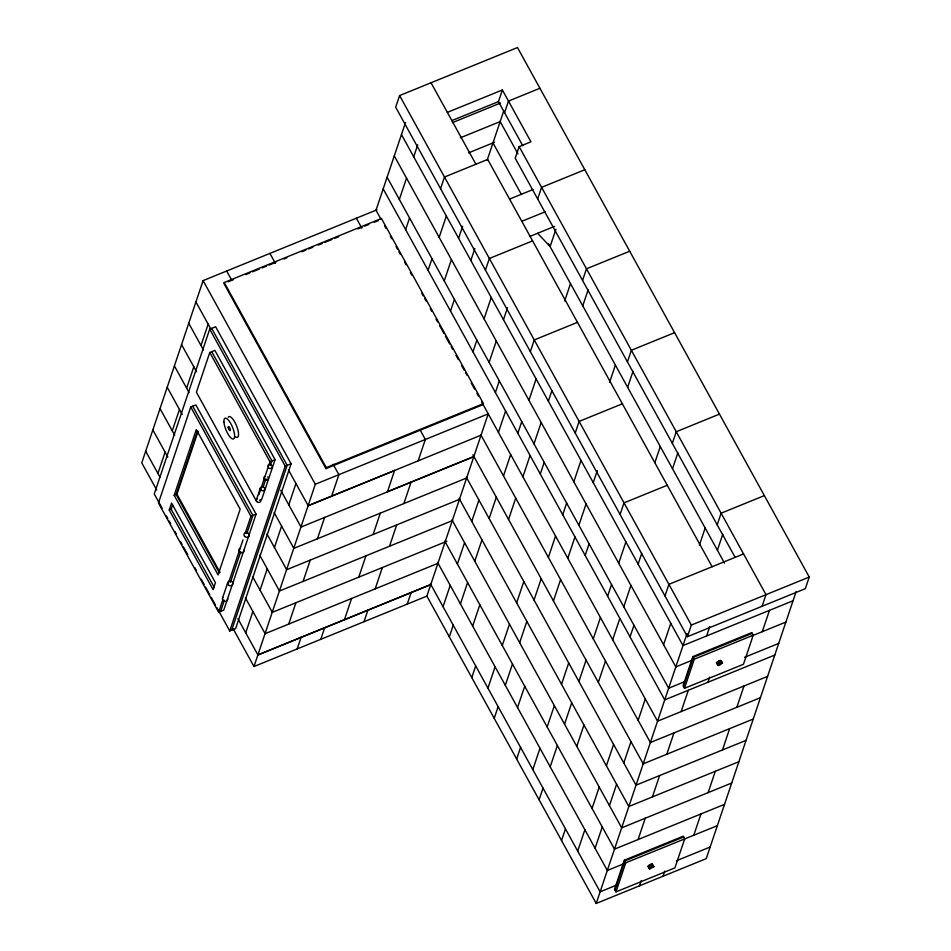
<?xml version="1.0" encoding="UTF-8"?>
<svg xmlns="http://www.w3.org/2000/svg" width="951" height="951" viewBox="0 0 951 951"><rect width="100%" height="100%" fill="white"/><g stroke="black" fill="none" stroke-linecap="round" stroke-linejoin="round"><path stroke-width="1.43" d="M376.953 209.814L203.098 280.616L141.758 462.875L156.725 490.038M157.925 473.467L165.094 452.129M172.274 430.803L179.454 409.477M186.634 388.151L193.814 366.824M200.982 345.486L208.162 324.16M224.246 282.506L223.925 283.469L325.931 468.617L483.12 404.603L483.453 403.628L381.434 218.492L224.246 282.506L326.252 467.642L325.931 468.617M216.923 607.701L229.738 630.965L235.634 628.563L291.101 463.755L215.615 326.752L209.719 329.153L154.252 493.961L162.086 508.179M190.759 407.004L158.46 502.984L218.647 612.206L223.747 610.126L256.057 514.158L195.87 404.924L190.759 407.004L250.945 516.238L245.322 532.929M259.599 500.238L261.703 499.382L275.077 459.642L214.89 350.408L209.779 352.488L196.405 392.24L256.592 501.462M169.23 510.033L171.572 503.055L215.437 582.666L213.095 589.644L169.23 510.033L171.192 509.237L172.606 505.04M174.188 495.293L196.31 429.567L240.175 509.177L218.052 574.903L174.188 495.293L176.934 494.175L198.117 431.243M197.332 431.564L176.149 494.496L219.312 572.823M222.558 598.024L227.776 582.523M256.485 499.667L260.396 488.029M218.647 612.206L222.855 599.689M228.478 582.999L242.981 539.883M258.898 494.615L267.659 468.57M268.586 465.835L269.965 461.722L209.779 352.488M220.608 611.41L224.353 600.283M230.439 582.202L240.734 551.604M246.82 533.511L252.907 515.43L192.72 406.196M263.142 487.031L265.9 478.84M270.488 465.194L271.938 460.914L211.752 351.692M399.598 95.564L395.675 107.19L687.43 636.695L805.319 588.681L809.242 577.055L517.487 47.55L399.598 95.564L691.341 625.069L687.43 636.695M229.738 630.965L285.205 466.156L209.719 329.153M231.711 630.168L287.166 465.36L211.681 328.357M405.495 122.584L376.014 210.195L381.03 219.289M381.113 219.455L381.434 218.492M245.715 632.807L252.895 611.469M260.075 590.143L267.243 568.817M274.423 547.491L281.603 526.165M288.783 504.826L295.963 483.5M399.349 199.448L406.529 178.122M413.709 156.796L417.739 144.802M427.498 595.861L253.976 666.532L315.316 484.273L203.098 280.616M405.637 229.607L409.548 217.969M331.709 495.994L338.889 474.668L333.171 464.29M288.712 624.094L295.892 602.756M303.072 581.43L310.24 560.103M317.42 538.777L324.6 517.451M440.563 188.655L444.474 177.029L487.708 159.423L712.133 566.725M297.199 648.927L301.122 637.301M428.081 270.334L431.992 258.696M439.172 237.37L446.352 216.043M522.812 145.812L498.455 101.614L502.378 89.976L447.35 112.384M320.784 639.322L324.695 627.696M444.236 280.914L451.404 259.587M458.584 238.261L462.626 226.267M487.15 160.244L503.745 110.922M504.577 112.717L508.488 101.079L539.93 88.277M344.417 619.814L351.585 598.476M358.765 577.15L365.945 555.824M373.125 534.498L380.305 513.171M387.473 491.833L394.594 470.388M450.512 311.06L454.435 299.434M470.828 260.479L474.87 248.473M502.378 89.976L530.931 141.818L519.151 146.62L515.228 158.246L735.016 557.155M364.007 621.728L367.918 610.09M418.167 460.783L425.347 439.457L419.902 429.59M375.17 588.883L382.35 567.557M389.518 546.219L396.698 524.893M403.878 503.566L411.058 482.24M485.45 270.12L489.361 258.482L532.596 240.876M472.956 351.799L476.879 340.161M484.047 318.835L491.227 297.508M537.672 198.985L541.583 187.347L584.817 169.742M407.242 604.123L411.153 592.485M489.111 362.379L496.291 341.052M503.471 319.726L507.513 307.72M488.22 413.851L426.88 596.122L596.218 903.45L706.26 858.634L796.189 591.427M495.4 392.525L499.323 380.887M555.943 229.262L550.106 246.594L537.636 233.268M498.419 432.372L505.599 411.034M443.047 606.702L450.215 585.376M457.395 564.038L464.575 542.712M471.755 521.386L478.935 500.06M530.337 351.585L534.248 339.947L577.471 322.341M449.324 636.849L453.247 625.211M460.427 603.885L467.595 582.559M474.775 561.233L481.955 539.895M489.135 518.568L496.315 497.242M503.483 475.916L510.663 454.59M517.843 433.252L521.754 421.626M528.934 400.3L536.114 378.962M564.68 300.956L570.505 283.624M582.559 280.438L586.47 268.812L629.705 251.207M472.659 626.103L479.839 604.777M508.547 519.46L515.727 498.134M522.907 476.808L530.087 455.47M533.998 443.844L541.178 422.506M548.358 401.179L551.949 390.516M582.749 305.842L588.134 289.841M471.767 677.576L475.69 665.95M540.287 473.99L544.198 462.352M487.922 688.167L495.102 666.829M502.283 645.503L509.463 624.177M516.643 602.851L523.811 581.525M575.212 433.038L579.135 421.412L622.358 403.806M494.211 718.314L498.122 706.676M505.302 685.35L512.482 664.024M519.662 642.686L526.842 621.36M534.022 600.033L541.19 578.707M548.37 557.381L555.55 536.043M562.73 514.717L566.641 503.079M573.822 481.753L581.002 460.427M609.555 382.421L615.392 365.089M627.446 361.903L631.357 350.265L674.58 332.672M517.546 707.568L524.726 686.23M553.434 600.925L560.615 579.587M567.795 558.261L574.975 536.935M578.886 525.297L586.066 503.971M593.246 482.644L597.276 470.65M627.636 387.307L633.021 371.306M516.655 759.041L520.566 747.403M585.174 555.443L589.085 543.817M532.81 769.621L539.99 748.294M547.17 726.968L554.35 705.642M561.518 684.304L568.698 662.978M620.1 514.503L624.011 502.865L667.245 485.272M539.098 799.767L543.009 788.141M550.189 766.803L557.369 745.477M564.549 724.151L571.717 702.825M578.897 681.498L586.078 660.16M593.258 638.834L600.438 617.508M607.618 596.182L611.529 584.544M618.709 563.218L625.889 541.892M654.894 462.543L660.279 446.542M672.321 443.368L676.244 431.73L719.467 414.125M576.781 746.369L583.962 725.042M598.322 682.378L605.502 661.052M612.67 639.726L619.85 618.4M623.773 606.762L630.941 585.436M638.121 564.109L641.711 553.446M672.523 468.76L677.897 452.771M561.542 840.506L565.453 828.868M630.049 636.908L633.972 625.283M577.697 851.086L584.877 829.759M592.045 808.433L599.225 787.095M606.405 765.769L613.585 744.443M664.987 595.968L668.898 584.33L743.563 553.922M595.076 848.268L602.256 826.942M609.425 805.616L616.605 784.29M623.785 762.952L630.965 741.625M638.145 720.299L645.313 698.973M663.584 644.683L670.764 623.357M699.33 545.339L705.167 528.007M717.209 524.833L721.12 513.195L764.354 495.59M596.218 903.45L687.05 633.568M717.399 550.225L722.784 534.224M624.343 860.203L614.548 889.292L615.975 891.883L674.925 867.883L684.72 838.794L683.282 836.202L624.343 860.203L625.77 862.795L615.975 891.883M692.851 656.618L683.068 685.707L684.494 688.298L743.444 664.285L753.228 635.209L751.801 632.617L692.851 656.618L694.278 659.209L684.494 688.298M614.964 890.029L624.748 860.952L683.698 836.939M683.472 686.444L693.267 657.355L752.205 633.354M638.073 839.555L645.253 818.229M652.422 796.902L659.602 775.576M666.782 754.238L673.962 732.912M681.142 711.586L688.322 690.26M706.593 635.969L709.731 626.638M639.452 885.845L641.188 880.674M707.96 682.259L709.708 677.088M663.025 876.24L664.773 871.068M762.096 606.286L766.007 594.66L519.151 146.62M693.766 835.275L700.946 813.949M708.126 792.623L715.307 771.297M722.487 749.97L729.655 728.632M736.835 707.306L744.015 685.98M762.286 631.69L769.466 610.364M720.311 661.325L718.706 661.171L717.565 662.752M651.792 864.923L650.187 864.756L649.046 866.337M716.507 662.704L719.253 660.588L721.215 660.79L722.439 663.013L719.693 665.129L718.148 665.474L716.507 662.704L718.148 665.474M720.252 661.896L721.215 660.79M717.732 664.927L720.478 662.811L722.439 663.013M652.291 863.841L653.931 866.599L649.628 869.059L647.988 866.302L652.291 863.841L651.732 865.481M649.212 868.525L651.958 866.397L653.931 866.599M451.689 120.658L498.455 101.614M452.45 122.62L500.476 103.053M460.367 137.8L500.404 121.49M468.534 152.873L494.603 142.258M228.026 281.805L233.494 279.57M245.786 274.566L249.887 272.901M252.621 271.784L259.457 269.002M262.191 267.885L266.292 266.221M269.026 265.103L275.861 262.321M284.064 258.981L286.798 257.864M301.836 251.742L305.937 250.077M308.671 248.96L312.772 247.284M318.24 245.061L322.341 243.397M325.076 242.279L331.911 239.497M334.645 238.38L338.734 236.716M357.873 228.918L361.974 227.253M364.709 226.136L368.81 224.472M374.278 222.237L378.379 220.573M509.677 199.044L533.012 189.546M521.921 221.262L545.244 211.764M529.838 236.442L554.54 226.386M269.965 461.722L275.077 459.642M285.205 466.156L291.101 463.755M326.252 467.642L483.453 403.628M315.316 484.273L488.469 413.756M250.945 516.238L256.057 514.158M288.474 469.925L308.195 505.718L481.301 435.082M308.195 505.718L394.653 470.507M387.414 491.715L473.871 456.516M474.18 456.528L301.027 527.044L280.735 490.229M467 477.854L293.847 548.37L274.126 512.577M459.832 499.192L286.667 569.708L266.946 533.915M452.652 520.518L279.487 591.035L259.766 555.241M446.839 541.285L272.307 612.361L252.586 576.568M438.292 563.17L265.127 633.687L245.406 597.894M257.887 654.894L431.409 584.235M430.862 584.603L257.959 655.013L237.94 618.697M691.341 625.069L809.242 577.055M793.039 600.759L683.008 645.563L401.465 134.578M694.278 659.209L753.228 635.209M692.863 659.958L675.828 666.901L394.285 155.905M752.098 635.839L785.871 622.085M685.683 681.285L668.648 688.227L387.105 177.243M744.597 657.296L778.691 643.411M774.768 655.049L664.737 699.865L383.194 188.869M767.6 676.375L657.557 721.191L481.693 402.011M760.42 697.701L650.377 742.517L480.814 434.773M753.24 719.039L643.209 763.843L472.932 454.804M746.059 740.365L636.029 785.169L466.311 477.14M738.879 761.692L628.849 806.507L459.131 498.479M731.699 783.018L621.669 827.834L451.951 519.805M724.531 804.344L614.489 849.16L444.771 541.131M624.343 863.556L607.32 870.486L437.591 562.457M625.77 862.795L717.351 825.682M617.163 884.882L600.14 891.812L430.423 583.783M676.399 860.762L710.171 847.008M647.988 866.302L649.628 869.059M500.024 121.348L517.974 153.919M492.856 142.686L521.481 194.634M548.418 243.539L724.531 563.158M431.029 82.761L475.916 164.226M720.81 660.244L722.035 662.467M719.253 660.588L720.478 662.811M717.47 661.611L718.694 663.822M384.608 225.791L386.106 228.525M390.326 236.181L391.764 238.784M396.056 246.582L397.518 249.233M398.921 251.777L400.371 254.416M404.65 262.167L406.077 264.77M410.356 272.545L411.807 275.16M421.78 293.253L423.207 295.844M424.633 298.436L426.06 301.027M430.339 308.79L431.766 311.381M436.045 319.144L437.579 321.937M439.719 325.836L444.022 333.623M445.448 336.226L449.752 344.024M451.178 346.616L452.605 349.219M456.016 355.401L458.334 359.609M461.722 365.755L464.064 370.01M465.491 372.602L466.929 375.205M471.22 383.003L472.659 385.595M473.134 386.475L474.561 389.066M476.95 393.393L478.377 395.985M356.363 218.207L361.808 228.074M650.734 864.174L651.958 866.397M648.951 865.196L650.175 867.419M269.906 253.406L275.35 263.284M226.683 271.011L231.687 280.093M195.918 301.942L210.932 329.189M188.75 323.269L203.431 349.932M181.57 344.607L196.524 371.758M174.39 365.933L189.083 392.597M167.21 387.259L182.176 414.41M160.03 408.585L174.722 435.249M152.861 429.911L167.816 457.074M176.934 494.175L220.097 572.502M145.681 451.25L159.958 477.164M171.192 509.237L214.355 587.563M233.316 629.039L253.976 666.532M166.366 515.941L167.78 518.521M169.207 521.112L170.633 523.692M174.913 531.443L176.327 534.034M180.607 541.785L182.033 544.376M183.448 546.956L187.727 554.706M194.848 567.64L196.275 570.22M201.255 579.266L204.108 584.437M205.535 587.029L209.802 594.779M211.229 597.359L215.497 605.121M227.681 598.571A2.687 2.389 18.6 0 1 224.626 601.27A2.687 2.389 18.6 0 1 222.843 597.478M243.991 550.094A2.687 2.389 18.6 0 1 242.196 552.804A2.687 2.389 18.6 0 1 238.951 551.211A2.687 2.389 18.6 0 1 240.175 548.228M228.252 417.323A11.186 3.554 67.8 0 1 236.989 426.963A11.186 3.554 67.8 0 1 235.206 436.64M267.73 476.855A2.235 1.985 18.6 0 1 267.445 479.803A2.235 1.985 18.6 0 1 264.223 479.066A2.235 1.985 18.6 0 1 265.079 476.261M260.55 499.608A2.235 1.985 18.6 0 1 259.778 502.187A2.235 1.985 18.6 0 1 256.829 501.522A2.235 1.985 18.6 0 1 257.091 498.835M228.347 584.913A2.687 2.389 18.6 0 0 232.84 584.306A2.687 2.389 18.6 0 0 229.738 581.013A2.687 2.389 18.6 0 0 228.347 584.913M244.657 536.435A2.687 2.389 18.6 0 0 249.15 535.829A2.687 2.389 18.6 0 0 246.047 532.536A2.687 2.389 18.6 0 0 244.657 536.435M228.192 427.308A2.235 0.713 67.8 0 0 229.904 430.648A2.235 0.713 67.8 0 0 229.666 427.772A2.235 0.713 67.8 0 0 228.192 427.308M223.949 422.22A11.186 3.554 67.8 0 0 232.496 438.934A11.186 3.554 67.8 0 0 231.331 424.574A11.186 3.554 67.8 0 0 223.949 422.22M268.372 467.726A2.235 1.985 18.6 0 0 272.117 467.226A2.235 1.985 18.6 0 0 269.537 464.48A2.235 1.985 18.6 0 0 268.372 467.726M260.871 490.027A2.235 1.985 18.6 0 0 264.616 489.515A2.235 1.985 18.6 0 0 262.024 486.781A2.235 1.985 18.6 0 0 260.871 490.027"/></g></svg>
